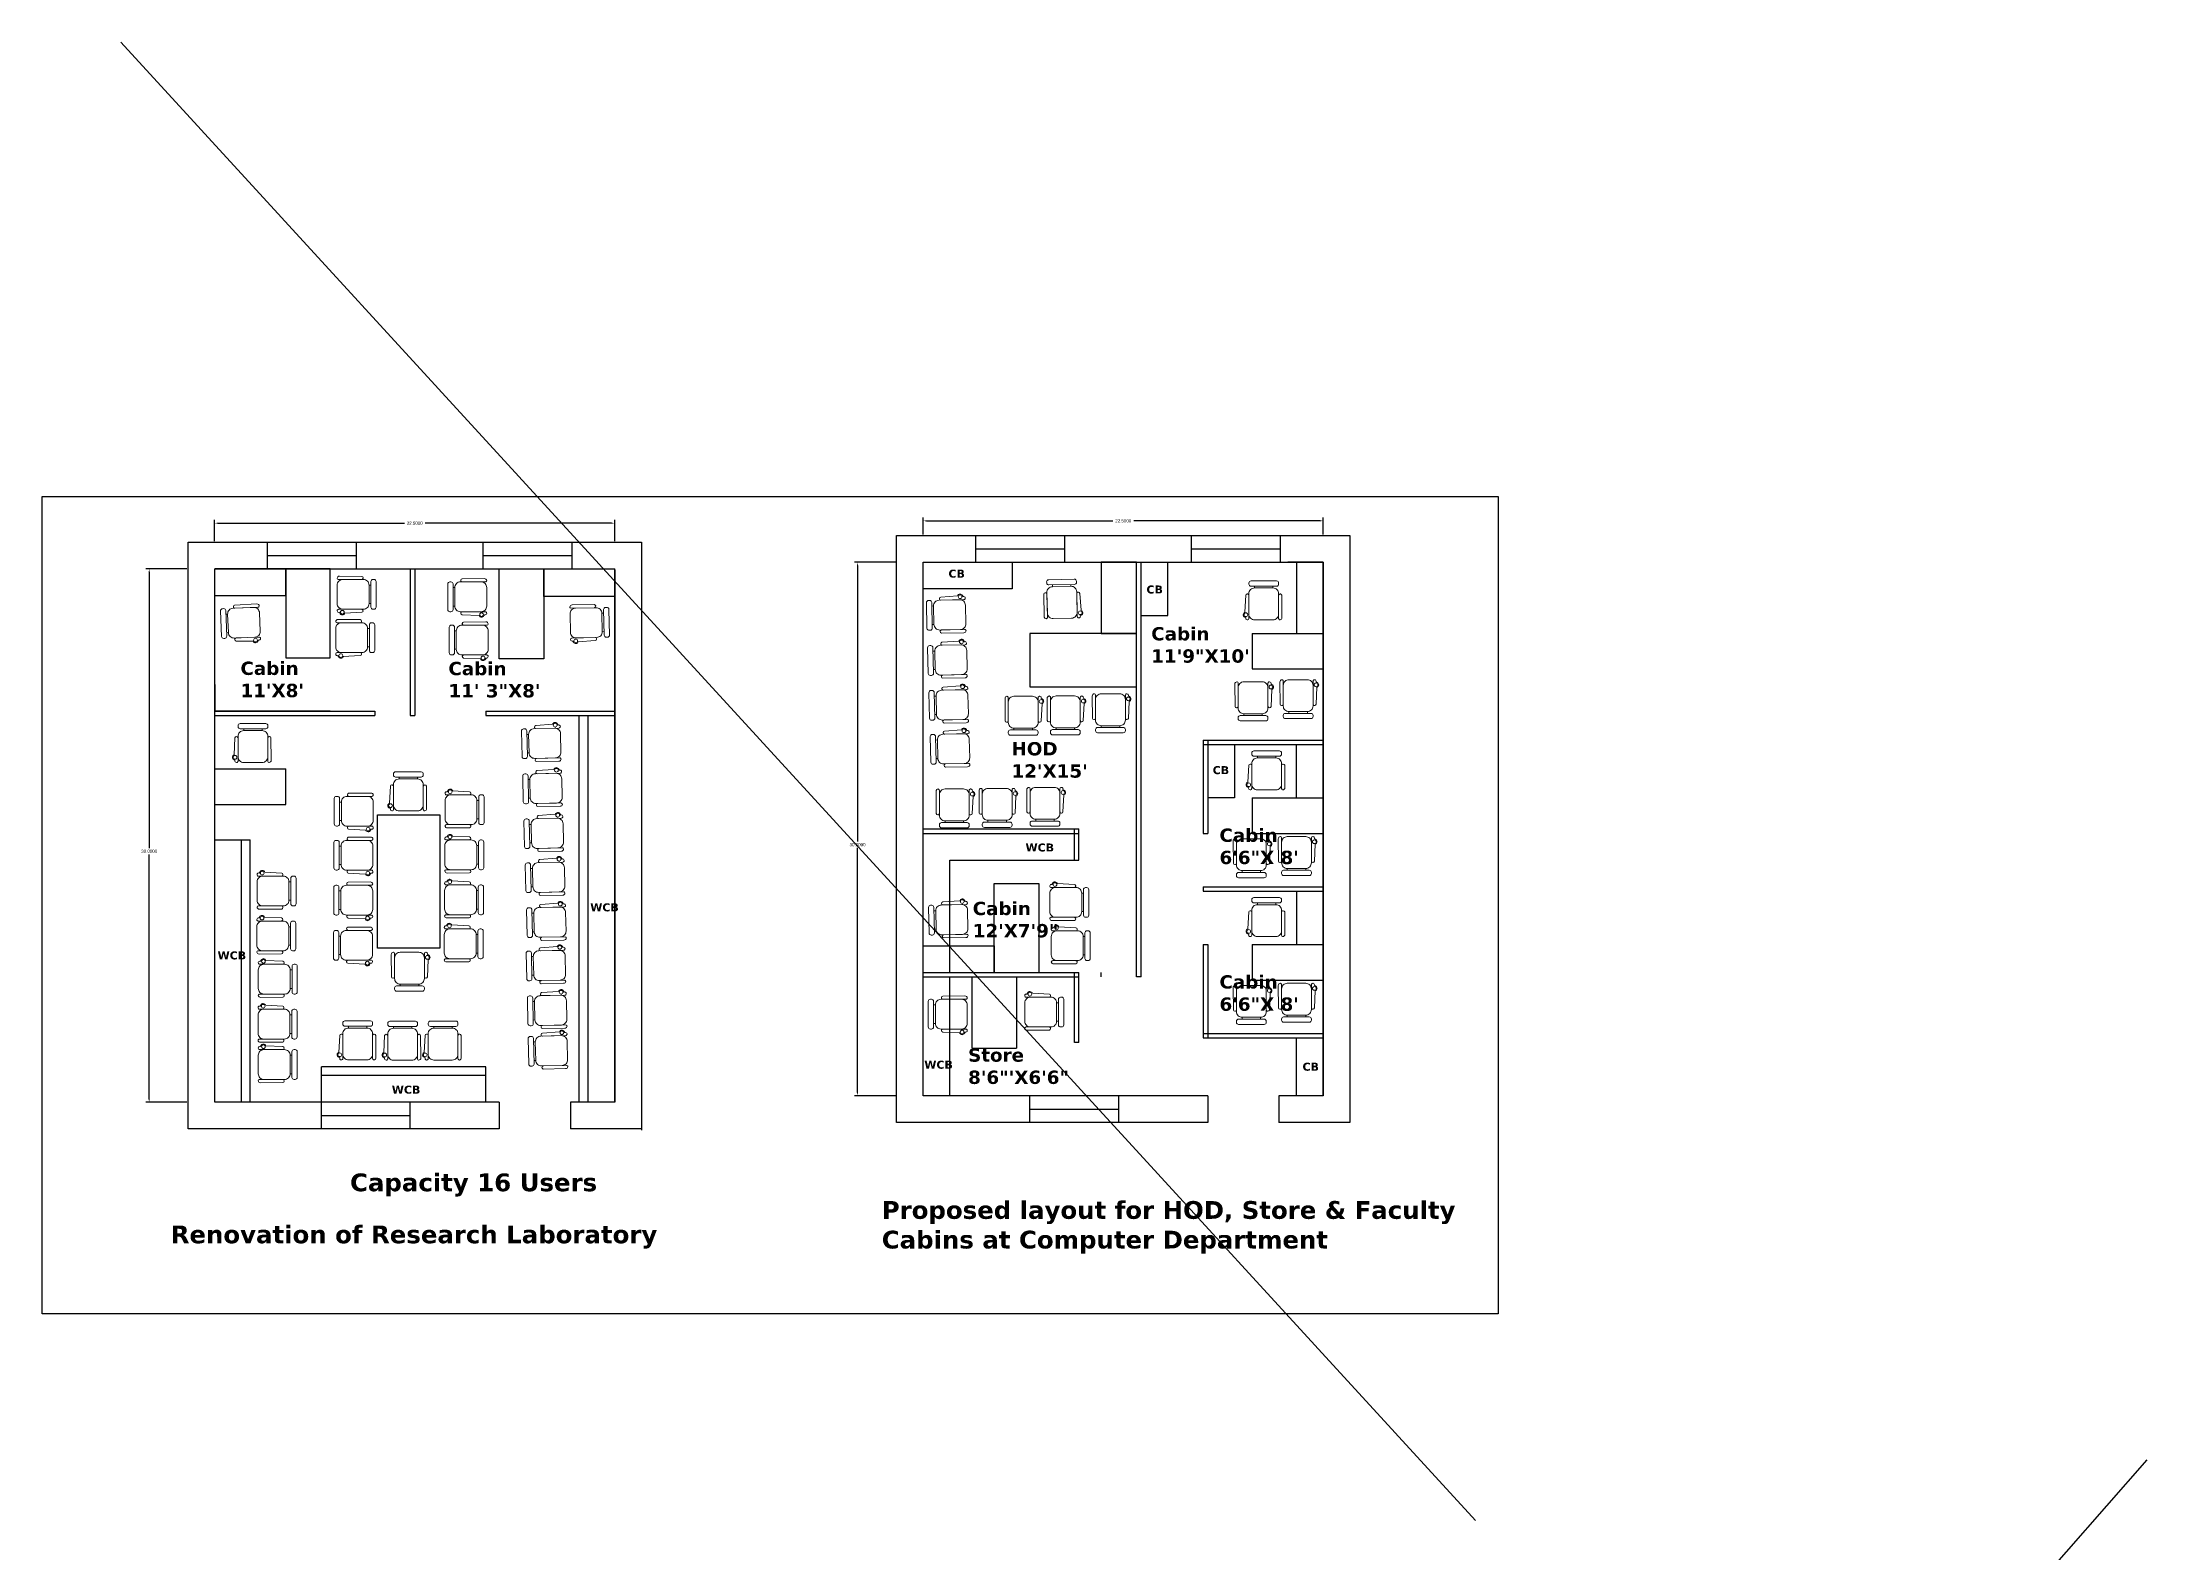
# Model space of a CAD drawing. Header units: inches. Extents: x 23 to 629, y -355 to 51.
# Drawn here: x 129.8 to 248.1, y -34.2 to 50.8 of the extents above; entities that cross this region are included whole.
import ezdxf

# ---------------------------------------------------------------- set-up
doc = ezdxf.new("R2010")
doc.units = ezdxf.units.IN
doc.header["$MEASUREMENT"] = 0
doc.layers.add('FUR', color=252, linetype='Continuous', lineweight=9)
doc.layers.add('FURN', color=252, linetype='Continuous', lineweight=9)
doc.dimstyles.get("Standard").update_dxf_attribs({"dimtxt": 0.18, "dimasz": 0.18, "dimexe": 0.18, "dimexo": 0.0625, "dimgap": 0.09, "dimtad": 0, "dimtih": 1, "dimtoh": 1, "dimdec": 4, "dimzin": 0, "dimdsep": 46, "dimtxsty": 'Standard', "dimcen": 0.09, "dimadec": 0, "dimazin": 0, "dimtfac": 1, "dimtdec": 4, "dimtofl": 0, "dimtmove": 0, "dimatfit": 3, "dimfxl": 1, "dimtolj": 1, "dimtzin": 0, "dimarcsym": 0})

# ---------------------------------------------------------------- blocks, each defined once
blk = doc.blocks.new('*D34')
at = {"color": 0, "lineweight": -2}
for p, q in [((137.9, 21.14), (135.6, 21.14)), ((135.78, 20.96), (135.78, 5.44)), ((135.78, -8.68), (135.78, 5.08)), ((137.9, -8.86), (135.6, -8.86))]:
    blk.add_line(p, q, dxfattribs=at)
at = {"color": 0}
for points in [[(135.75, 20.96), (135.81, 20.96), (135.78, 21.14)], [(135.75, -8.68), (135.81, -8.68), (135.78, -8.86)]]:
    blk.add_solid(points, dxfattribs=at)
at = {"layer": 'Defpoints', "color": 0}
for p in [(135.78, 21.14), (137.96, 21.14), (137.96, -8.86)]:
    blk.add_point(p, dxfattribs=at)
at = {"color": 0, "insert": (135.78, 5.26), "char_height": 0.18, "attachment_point": 5}
blk.add_mtext('\\A1;30.0000', dxfattribs=at)
blk = doc.blocks.new('CINE CHAIR')
at = {"layer": 'FUR', "color": 48, "lineweight": 0}
for p, q in [((448043.776, 57308.306), (448043.8, 57308.306)), ((448043.776, 57308.058), (448043.8, 57308.058))]:
    blk.add_line(p, q, dxfattribs=at)
blk.add_lwpolyline([(448043.45, 57308.434), (448043.678, 57308.423, -0.388092), (448043.695, 57308.404), (448043.695, 57308.401, -0.414214), (448043.676, 57308.382), (448043.367, 57308.382, -0.414214), (448043.348, 57308.401), (448043.348, 57308.404, -0.491313), (448043.377, 57308.423), (448043.384, 57308.436)], format="xyb", dxfattribs=at)
for points in [[(448043.424, 57308.382), (448043.7, 57308.382, -0.414214), (448043.776, 57308.306), (448043.776, 57308.058, -0.414214), (448043.7, 57307.982), (448043.424, 57307.982, -0.414214), (448043.348, 57308.058), (448043.348, 57308.306, -0.414214)], [(448043.828, 57308.382), (448043.842, 57308.382, -0.414214), (448043.871, 57308.353), (448043.871, 57308.01, -0.414214), (448043.842, 57307.982), (448043.828, 57307.982, -0.414214), (448043.8, 57308.01), (448043.8, 57308.353, -0.414214)], [(448043.379, 57307.938), (448043.678, 57307.94, 0.393133), (448043.695, 57307.959), (448043.695, 57307.963, 0.414214), (448043.676, 57307.982), (448043.367, 57307.982, 0.414214), (448043.348, 57307.963), (448043.348, 57307.966, 0.435766)]]:
    blk.add_lwpolyline(points, format="xyb", close=True, dxfattribs=at)
blk.add_circle((448043.417, 57308.422), 0.0249, dxfattribs=at)
blk.add_arc((448043.417, 57308.422), 0.0356, 19.6628, 156.9494, dxfattribs=at)
blk = doc.blocks.new('*D43')
at = {"color": 0, "lineweight": -2}
for p, q in [((177.74, 21.51), (175.43, 21.51)), ((175.61, 21.33), (175.61, 5.81)), ((175.61, -8.31), (175.61, 5.45)), ((177.74, -8.49), (175.43, -8.49))]:
    blk.add_line(p, q, dxfattribs=at)
at = {"color": 0}
for points in [[(175.58, 21.33), (175.64, 21.33), (175.61, 21.51)], [(175.58, -8.31), (175.64, -8.31), (175.61, -8.49)]]:
    blk.add_solid(points, dxfattribs=at)
at = {"layer": 'Defpoints', "color": 0}
for p in [(175.61, 21.51), (177.8, 21.51), (177.8, -8.49)]:
    blk.add_point(p, dxfattribs=at)
at = {"color": 0, "insert": (175.61, 5.63), "char_height": 0.18, "attachment_point": 5}
blk.add_mtext('\\A1;30.0000', dxfattribs=at)
blk = doc.blocks.new('*D58')
at = {"color": 0, "lineweight": -2}
for p, q in [((139.46, 22.7), (139.46, 23.89)), ((139.64, 23.71), (150.13, 23.71)), ((161.78, 23.71), (151.3, 23.71)), ((161.96, 22.7), (161.96, 23.89))]:
    blk.add_line(p, q, dxfattribs=at)
at = {"color": 0}
for points in [[(139.64, 23.74), (139.64, 23.68), (139.46, 23.71)], [(161.78, 23.74), (161.78, 23.68), (161.96, 23.71)]]:
    blk.add_solid(points, dxfattribs=at)
at = {"layer": 'Defpoints', "color": 0}
for p in [(161.96, 23.71), (139.46, 22.64), (161.96, 22.64)]:
    blk.add_point(p, dxfattribs=at)
at = {"color": 0, "insert": (150.71, 23.71), "char_height": 0.18, "attachment_point": 5}
blk.add_mtext('\\A1;22.5000', dxfattribs=at)
blk = doc.blocks.new('*D59')
at = {"color": 0, "lineweight": -2}
for p, q in [((179.3, 23.07), (179.3, 24.02)), ((179.48, 23.84), (189.97, 23.84)), ((201.62, 23.84), (191.14, 23.84)), ((201.8, 23.07), (201.8, 24.02))]:
    blk.add_line(p, q, dxfattribs=at)
at = {"color": 0}
for points in [[(179.48, 23.87), (179.48, 23.81), (179.3, 23.84)], [(201.62, 23.87), (201.62, 23.81), (201.8, 23.84)]]:
    blk.add_solid(points, dxfattribs=at)
at = {"layer": 'Defpoints', "color": 0}
for p in [(201.8, 23.84), (179.3, 23.01), (201.8, 23.01)]:
    blk.add_point(p, dxfattribs=at)
at = {"color": 0, "insert": (190.55, 23.84), "char_height": 0.18, "attachment_point": 5}
blk.add_mtext('\\A1;22.5000', dxfattribs=at)

msp = doc.modelspace()

# ---------------------------------------------------------------- linework, layer by layer
for p, q in [((134.1933, 50.76497), (210.36367, -32.3744)), ((137.96329, 22.6417), (163.46329, 22.6417)), ((137.96329, -10.3583), (137.96329, 22.6417)), ((142.42776, 21.1417), (142.42776, 22.6417)), ((147.42776, 21.1417), (147.42776, 22.6417)), ((154.55639, 21.1417), (154.55639, 22.6417)), ((159.55639, 21.1417), (159.55639, 22.6417)), ((163.46329, 22.6417), (163.46329, -10.4208)), ((177.80002, 23.01184), (203.30002, 23.01184)), ((177.80002, -9.98816), (177.80002, 23.01184)), ((182.26449, 21.51184), (182.26449, 23.01184)), ((187.26449, 21.51184), (187.26449, 23.01184)), ((194.39311, 21.51184), (194.39311, 23.01184)), ((199.39311, 21.51184), (199.39311, 23.01184)), ((203.30002, 23.01184), (203.30002, -9.98816)), ((142.42776, 21.8917), (147.42776, 21.8917)), ((154.55639, 21.8917), (159.55639, 21.8917)), ((177.80002, -8.48816), (177.80002, 21.51184)), ((179.30002, 21.51184), (201.80002, 21.51184)), ((179.30002, -8.48816), (179.30002, 21.51184)), ((179.30002, 21.51184), (184.30002, 21.51184)), ((182.26449, 22.26184), (187.26449, 22.26184)), ((184.30002, 21.51184), (184.30002, 20.01184)), ((191.30002, 21.51184), (189.30002, 21.51184)), ((189.30002, 21.51184), (189.30002, 17.51184)), ((191.30002, 21.51184), (189.80002, 21.51184)), ((191.30002, -1.81316), (191.30002, 21.51184)), ((191.30002, -1.81316), (191.30002, 21.51184)), ((191.55002, -1.81316), (191.55002, 21.51184)), ((193.05002, 18.51184), (193.05002, 21.51184)), ((194.39311, 22.26184), (199.39311, 22.26184)), ((201.80002, 21.51184), (199.80002, 21.51184)), ((200.30002, 21.51184), (200.30002, 17.51184)), ((201.80002, 21.51184), (201.80002, -8.48816)), ((201.80002, 21.51184), (201.80002, -8.48816)), ((201.80002, -8.48816), (201.80002, 21.51184)), ((139.46329, 21.1417), (161.96329, 21.1417)), ((139.46329, -8.8583), (139.46329, 21.1417)), ((145.96329, 21.1417), (139.46329, 21.1417)), ((139.46329, 19.6417), (139.46329, 21.1417)), ((143.46329, 19.6417), (143.46329, 21.1417)), ((143.46329, 21.1417), (143.46329, 16.1417)), ((145.96329, 16.1417), (145.96329, 21.1417)), ((150.46329, 21.1417), (150.46329, 12.8917)), ((150.46329, 21.1417), (150.46329, 12.8917)), ((150.71329, 21.1417), (150.71329, 12.8917)), ((155.46329, 16.0792), (155.46329, 21.0792)), ((157.96329, 21.1417), (161.96329, 21.1417)), ((157.96329, 19.5792), (157.96329, 21.0792)), ((157.96329, 21.0792), (157.96329, 16.0792)), ((161.96329, -8.8583), (161.96329, 21.1417)), ((161.96329, 21.0792), (161.96329, -8.8583)), ((161.96329, 21.0792), (161.96329, -8.8583)), ((161.96329, 19.5792), (161.96329, 21.0792)), ((139.46329, 19.6417), (143.46329, 19.6417)), ((161.96329, 19.5792), (157.96329, 19.5792)), ((184.30002, 20.01184), (179.30002, 20.01184)), ((191.55002, 18.51184), (193.05002, 18.51184)), ((191.30002, 17.51184), (185.30002, 17.51184)), ((185.30002, 17.51184), (185.30002, 14.51184)), ((189.30002, 17.51184), (191.30002, 17.51184)), ((197.80002, 17.51184), (201.80002, 17.51184)), ((197.80002, 17.51184), (197.80002, 15.51184)), ((199.80002, 17.51184), (201.80002, 17.51184)), ((201.80002, 15.51184), (201.80002, 17.51184)), ((143.46329, 16.1417), (145.96329, 16.1417)), ((143.46329, 16.1417), (145.96329, 16.1417)), ((157.96329, 16.0792), (155.46329, 16.0792)), ((197.80002, 15.51184), (201.80002, 15.51184)), ((139.46329, 14.6417), (139.46329, 13.1417)), ((185.30002, 14.51184), (191.30002, 14.51184)), ((139.46329, 13.1417), (148.46329, 13.1417)), ((145.96329, 13.1417), (139.46329, 13.1417)), ((148.46329, 13.1417), (148.46329, 12.8917)), ((154.71329, 13.1417), (161.96329, 13.1417)), ((154.71329, 13.1417), (154.71329, 12.8917)), ((139.46329, 12.8917), (148.46329, 12.8917)), ((150.46329, 12.8917), (150.71329, 12.8917)), ((154.71329, 12.8917), (161.96329, 12.8917)), ((159.96329, -8.8583), (159.96329, 12.8917)), ((160.46329, -8.8583), (160.46329, 12.8917)), ((195.05002, 11.51184), (201.80002, 11.51184)), ((195.05002, 11.51184), (195.05002, 6.26184)), ((195.05002, 11.26184), (201.80002, 11.26184)), ((195.30002, 11.51184), (195.30002, 6.26184)), ((195.30002, 11.26184), (196.80002, 11.26184)), ((196.80002, 11.26184), (196.80002, 8.26184)), ((199.80002, 11.26184), (201.80002, 11.26184)), ((200.30002, 8.26184), (200.30002, 11.26184)), ((201.80002, 5.26184), (201.80002, 11.26184)), ((139.46329, 9.8917), (143.46329, 9.8917)), ((143.46329, 7.8917), (143.46329, 9.8917)), ((139.46329, 7.8917), (143.46329, 7.8917)), ((148.62057, -0.18615), (148.62057, 7.31385)), ((148.62057, 7.31385), (152.12057, 7.31385)), ((152.12057, 7.31385), (152.12057, -0.18615)), ((196.80002, 8.26184), (195.30002, 8.26184)), ((197.80002, 8.26184), (201.80002, 8.26184)), ((197.80002, 8.26184), (197.80002, 6.26184)), ((199.80002, 8.26184), (201.80002, 8.26184)), ((179.30002, 6.51184), (188.05002, 6.51184)), ((179.30002, 6.26184), (188.05002, 6.26184)), ((187.80002, 4.76184), (187.80002, 6.51184)), ((188.05002, 4.76184), (188.05002, 6.51184)), ((188.05002, 4.76184), (188.05002, 6.51184)), ((195.05002, 6.26184), (195.30002, 6.26184)), ((197.80002, 6.26184), (201.80002, 6.26184)), ((139.46329, 5.8917), (141.46329, 5.8917)), ((140.96329, -8.8583), (140.96329, 5.8917)), ((141.46329, -8.8583), (141.46329, 5.8917)), ((141.46329, -8.8583), (141.46329, 5.8917)), ((180.80002, 4.76184), (188.05002, 4.76184)), ((180.80002, -1.56316), (180.80002, 4.76184)), ((183.30002, -1.56316), (183.30002, 3.43684)), ((183.30002, 3.43684), (185.80002, 3.43684)), ((185.80002, 3.43684), (185.80002, -1.56316)), ((195.05002, 3.26184), (201.80002, 3.26184)), ((195.05002, 3.26184), (195.05002, 3.01184)), ((195.05002, 3.01184), (201.80002, 3.01184)), ((199.80002, 3.01184), (201.80002, 3.01184)), ((200.30002, 3.01184), (200.30002, 0.01184)), ((201.80002, -1.98816), (201.80002, 3.01184)), ((195.05002, 0.01184), (195.30002, 0.01184)), ((195.05002, 0.01184), (195.05002, -5.23816)), ((195.30002, 0.01184), (195.30002, -5.23816)), ((197.80002, 0.01184), (201.80002, 0.01184)), ((197.80002, 0.01184), (197.80002, -1.98816)), ((199.80002, 0.01184), (201.80002, 0.01184)), ((152.12057, -0.18615), (148.62057, -0.18615)), ((179.30002, -1.56316), (179.30002, -0.06316)), ((179.30002, -0.06316), (183.30002, -0.06316)), ((183.30002, -0.06316), (183.30002, -1.56316)), ((179.30002, -1.56316), (188.05002, -1.56316)), ((179.30002, -1.81316), (188.05002, -1.81316)), ((180.80002, -8.48816), (180.80002, -1.81316)), ((182.04795, -5.81316), (182.04795, -1.81316)), ((182.04795, -1.81316), (184.54795, -1.81316)), ((184.54795, -1.81316), (184.54795, -5.81316)), ((187.80002, -5.48816), (187.80002, -1.56316)), ((188.05002, -5.48816), (188.05002, -1.56316)), ((188.05002, -5.48816), (188.05002, -1.56316)), ((189.30002, -1.81316), (189.30002, -1.56316)), ((191.55002, -1.81316), (191.30002, -1.81316)), ((197.80002, -1.98816), (201.80002, -1.98816)), ((182.04795, -5.81316), (184.54795, -5.81316)), ((188.05002, -5.48816), (187.80002, -5.48816)), ((195.05002, -4.98816), (201.80002, -4.98816)), ((195.05002, -5.23816), (201.80002, -5.23816)), ((200.30002, -8.48816), (200.30002, -5.23816)), ((154.7165, -6.8583), (145.46329, -6.8583)), ((145.46329, -8.8583), (145.46329, -6.8583)), ((154.7165, -8.8583), (154.7165, -6.8583)), ((154.7165, -7.3583), (145.46329, -7.3583)), ((155.46329, -8.8583), (139.46329, -8.8583)), ((145.46329, -10.3583), (145.46329, -8.8583)), ((150.46329, -10.3583), (150.46329, -8.8583)), ((155.46329, -8.8583), (155.46329, -10.3583)), ((161.96329, -8.8583), (159.46329, -8.8583)), ((159.46329, -8.8583), (159.46329, -10.3583)), ((195.30002, -8.48816), (179.30002, -8.48816)), ((185.30002, -9.98816), (185.30002, -8.48816)), ((185.30002, -9.23816), (190.30002, -9.23816)), ((190.30002, -9.98816), (190.30002, -8.48816)), ((195.30002, -8.48816), (195.30002, -9.98816)), ((201.80002, -8.48816), (199.30002, -8.48816)), ((199.30002, -8.48816), (199.30002, -9.98816)), ((155.46329, -10.3583), (137.96329, -10.3583)), ((145.46329, -9.6083), (150.46329, -9.6083)), ((163.46329, -10.3583), (159.46329, -10.3583)), ((195.30002, -9.98816), (177.80002, -9.98816)), ((203.30002, -9.98816), (199.30002, -9.98816)), ((248.1092, -28.97581), (188.05314, -97.23821))]:
    msp.add_line(p, q)
msp.add_lwpolyline([(129.75857, 25.20597), (211.63882, 25.20597), (211.63882, -20.76395), (129.75857, -20.76395)], close=True)

# ---------------------------------------------------------------- block references
at = {"layer": 'FURN', "zscale": 4.190399999999999}
for p, xscale, yscale, rotation in [((-1877338.08515, 240135.84189), -4.190400000000028, 4.19040000000001, 180.0008565926003), ((1877639.19353, 240135.70621), 4.190400000000028, 4.19040000000001, 179.9991434073997), ((-196675.94189, -1882492.86435), -4.190400000000029, 4.190400000000009, 271.3190010835237), ((240314.58715, -1877466.16255), 4.190400000000028, 4.19040000000001, 89.99914340739973), ((1866123.52862, 317376.80914), 4.190400000000029, 4.190400000000009, 182.3632854803649), ((-1882351.7659, 196881.15721), -4.190400000000029, 4.190400000000009, 181.3190010835237), ((1882692.91039, -196844.49832), -4.190400000000029, 4.190400000000009, 1.319001083523679), ((-1877338.16831, 240133.40744), -4.190400000000028, 4.19040000000001, 180.0008565926003), ((1877639.27669, 240133.27175), 4.190400000000028, 4.19040000000001, 179.9991434073997), ((1882692.98056, -196847.03633), -4.190400000000029, 4.190400000000009, 1.319001083523679), ((1882693.05237, -196849.56033), -4.190400000000029, 4.190400000000009, 1.319001083523679), ((-239918.28688, 1877499.22018), 4.190400000000028, 4.19040000000001, 269.9991434073997), ((-239915.75267, 1877499.34217), 4.190400000000028, 4.19040000000001, 269.9991434073997), ((-239931.21084, 1877498.41085), 4.190400000000028, 4.19040000000001, 269.9991434073997), ((-239928.84106, 1877498.42686), 4.190400000000028, 4.19040000000001, 269.9991434073997), ((-239926.30685, 1877498.54885), 4.190400000000028, 4.19040000000001, 269.9991434073997), ((240257.75006, -1877474.18473), 4.190400000000028, 4.19040000000001, 89.99914340739973), ((1882670.1409, -196851.72004), -4.190400000000029, 4.190400000000009, 1.319001083523679), ((1882693.12751, -196852.03428), -4.190400000000029, 4.190400000000009, 1.319001083523679), ((240314.75152, -1877475.72467), 4.190400000000028, 4.19040000000001, 89.99914340739973), ((240266.49056, -1877476.9017), 4.190400000000028, 4.19040000000001, 89.99914340739973), ((1882670.21107, -196854.25805), -4.190400000000029, 4.190400000000009, 1.319001083523679), ((1877632.81424, 240123.64541), 4.190400000000028, 4.19040000000001, 179.9991434073997), ((-1877332.01938, -240108.54264), 4.190400000000028, 4.19040000000001, 359.9991434073997), ((-239935.08532, 1877493.197), 4.190400000000028, 4.19040000000001, 269.9991434073997), ((-239932.67324, 1877493.2275), 4.190400000000028, 4.19040000000001, 269.9991434073997), ((-239929.98637, 1877493.2885), 4.190400000000028, 4.19040000000001, 269.9991434073997), ((1882670.28287, -196856.78205), -4.190400000000029, 4.190400000000009, 1.319001083523679), ((1877632.79602, 240121.17039), 4.190400000000028, 4.19040000000001, 179.9991434073997), ((-1877332.03115, -240111.0816), 4.190400000000028, 4.19040000000001, 359.9991434073997), ((-239918.38005, 1877490.39744), 4.190400000000028, 4.19040000000001, 269.9991434073997), ((-239915.84584, 1877490.51944), 4.190400000000028, 4.19040000000001, 269.9991434073997), ((1882670.35802, -196859.256), -4.190400000000029, 4.190400000000009, 1.319001083523679), ((-1877342.58811, -240113.11422), 4.190400000000028, 4.19040000000001, 359.9991434073997), ((-1877332.04487, -240113.60658), 4.190400000000028, 4.19040000000001, 359.9991434073997), ((1877632.7823, 240118.64541), 4.190400000000028, 4.19040000000001, 179.9991434073997), ((1882670.42983, -196861.78025), -4.190400000000029, 4.190400000000009, 1.319001083523679), ((1882693.02921, -196861.64117), -4.190400000000029, 4.190400000000009, 1.319001083523679), ((-1877298.01338, -240113.75572), 4.190400000000028, 4.19040000000001, 359.9991434073997), ((240314.75152, -1877483.97467), 4.190400000000028, 4.19040000000001, 89.99914340739973), ((-1877342.60183, -240115.63945), 4.190400000000028, 4.19040000000001, 359.9991434073997), ((-1877332.06309, -240116.0816), 4.190400000000028, 4.19040000000001, 359.9991434073997), ((1877632.77053, 240116.10645), 4.190400000000028, 4.19040000000001, 179.9991434073997), ((1882670.40269, -196864.21597), -4.190400000000029, 4.190400000000009, 1.319001083523679), ((-1877297.93022, -240116.19017), 4.190400000000028, 4.19040000000001, 359.9991434073997), ((-1877342.51868, -240118.0739), 4.190400000000028, 4.19040000000001, 359.9991434073997), ((-239965.72113, 1877484.01539), 4.190400000000028, 4.19040000000001, 269.9991434073997), ((-239918.38005, 1877482.14744), 4.190400000000028, 4.19040000000001, 269.9991434073997), ((-239915.84584, 1877482.26944), 4.190400000000028, 4.19040000000001, 269.9991434073997), ((-1877342.5324, -240120.59914), 4.190400000000028, 4.19040000000001, 359.9991434073997), ((1882670.47451, -196866.74023), -4.190400000000029, 4.190400000000009, 1.319001083523679), ((1877666.21565, 240112.23394), 4.190400000000028, 4.19040000000001, 179.9991434073997), ((-1877299.42337, -240119.92201), 4.190400000000028, 4.19040000000001, 359.9991434073997), ((240263.64193, -1877490.91314), 4.190400000000028, 4.19040000000001, 89.99914340739973), ((240266.16717, -1877490.92687), 4.190400000000028, 4.19040000000001, 89.99914340739973), ((240268.4421, -1877490.91789), 4.190400000000028, 4.19040000000001, 89.99914340739973), ((-1877342.52342, -240122.87408), 4.190400000000028, 4.19040000000001, 359.9991434073997), ((1882670.51786, -196869.01477), -4.190400000000029, 4.190400000000009, 1.319001083523679)]:
    msp.add_blockref('CINE CHAIR', p, dxfattribs=dict(at, xscale=xscale, yscale=yscale, rotation=rotation))

# ---------------------------------------------------------------- texts
at = {"attachment_point": 1}
for s, insert, char_height, width in [('{\\fVerdana|b1|i0|c0|p34;CB}', (180.72215, 21.09598), 0.45, 3.5505713), ('{\\fVerdana|b1|i0|c0|p34;CB}', (191.85479, 20.20448), 0.45, 3.5505713), ('{\\fVerdana|b1|i0|c0|p34;Cabin\\P11\'9"X10\'}', (192.12394, 17.86511), 0.75, 5.9176188), ("{\\fVerdana|b1|i0|c0|p34;Cabin\\P11'X8'}", (140.9134, 15.92427), 0.75, 5.9176188), ('{\\fVerdana|b1|i0|c0|p34;Cabin\\P11\' 3"X8\'}', (152.60546, 15.91078), 0.75, 7.7102492), ("{\\fVerdana|b1|i0|c0|p34;HOD\\P12'X15'}", (184.2671, 11.39834), 0.75, 5.9176188), ('{\\fVerdana|b1|i0|c0|p34;CB}', (195.58023, 10.04648), 0.45, 3.5505713), ('{\\fVerdana|b1|i0|c0|p34;Cabin\\P6\'6"X 8\'}', (195.96105, 6.53669), 0.75, 5.9176188), ('{\\fVerdana|b1|i0|c0|p34;WCB}', (185.05531, 5.69494), 0.45, 3.5505713), ('{\\fVerdana|b1|i0|c0|p34;Cabin\\P12\'X7\'9"}', (182.08536, 2.41718), 0.75, 5.9176188), ('{\\fVerdana|b1|i0|c0|p34;WCB}', (160.58025, 2.32785), 0.45, 3.5505713), ('{\\fVerdana|b1|i0|c0|p34;WCB}', (139.62583, -0.37377), 0.45, 3.5505713), ('{\\fVerdana|b1|i0|c0|p34;Cabin\\P6\'6"X 8\'}', (195.96105, -1.71331), 0.75, 5.9176188), ('{\\fVerdana|b1|i0|c0|p34;Store\\P8\'6"\'X6\'6"}', (181.82583, -5.8267), 0.75, 5.9176188), ('{\\fVerdana|b1|i0|c0|p34;WCB}', (179.36386, -6.52135), 0.45, 3.5505713), ('{\\fVerdana|b1|i0|c0|p34;CB}', (200.62911, -6.63332), 0.45, 3.5505713), ('{\\fVerdana|b1|i0|c0|p34;WCB}', (149.42128, -7.92362), 0.45, 3.5505713), ('{\\fVerdana|b1|i0|c0|p34;Capacity 16 Users}', (147.07495, -12.86303), 1, 31.0052658), ('{\\fVerdana|b1|i0|c0|p34;Proposed layout for HOD, Store & Faculty Cabins at Computer Department}', (176.97265, -14.41518), 1, 32.2467394), ('{\\fVerdana|b1|i0|c0|p34;Renovation of Research Laboratory}', (136.98791, -15.78886), 1, 31.0052658)]:
    msp.add_mtext(s, dxfattribs=dict(at, insert=insert, char_height=char_height, width=width))

# ---------------------------------------------------------------- dimensions: what is measured, and where the dimension line sits
dim = msp.add_linear_dim(base=(161.96329, 23.71467), p1=(139.46329, 22.6417), p2=(161.96329, 22.6417), dimstyle='Standard')
dim.commit()
dim.dimension.update_dxf_attribs({"geometry": '*D58', "text_midpoint": (150.71329, 23.71467)})
dim = msp.add_linear_dim(base=(201.80002, 23.8388), p1=(179.30002, 23.01184), p2=(201.80002, 23.01184), dimstyle='Standard')
dim.commit()
dim.dimension.update_dxf_attribs({"geometry": '*D59', "text_midpoint": (190.55002, 23.8388), "dimtype": 160})
for base, p1, p2, picture, middle in [((175.61305, 21.51184), (177.80002, -8.48816), (177.80002, 21.51184), '*D43', (175.61305, 5.62803)), ((135.77632, 21.1417), (137.96329, -8.8583), (137.96329, 21.1417), '*D34', (135.77632, 5.2579))]:
    dim = msp.add_linear_dim(base=base, p1=p1, p2=p2, angle=90, dimstyle='Standard')
    dim.commit()
    dim.dimension.update_dxf_attribs({"geometry": picture, "text_midpoint": middle, "dimtype": 160})

doc.saveas('drawing.dxf')
